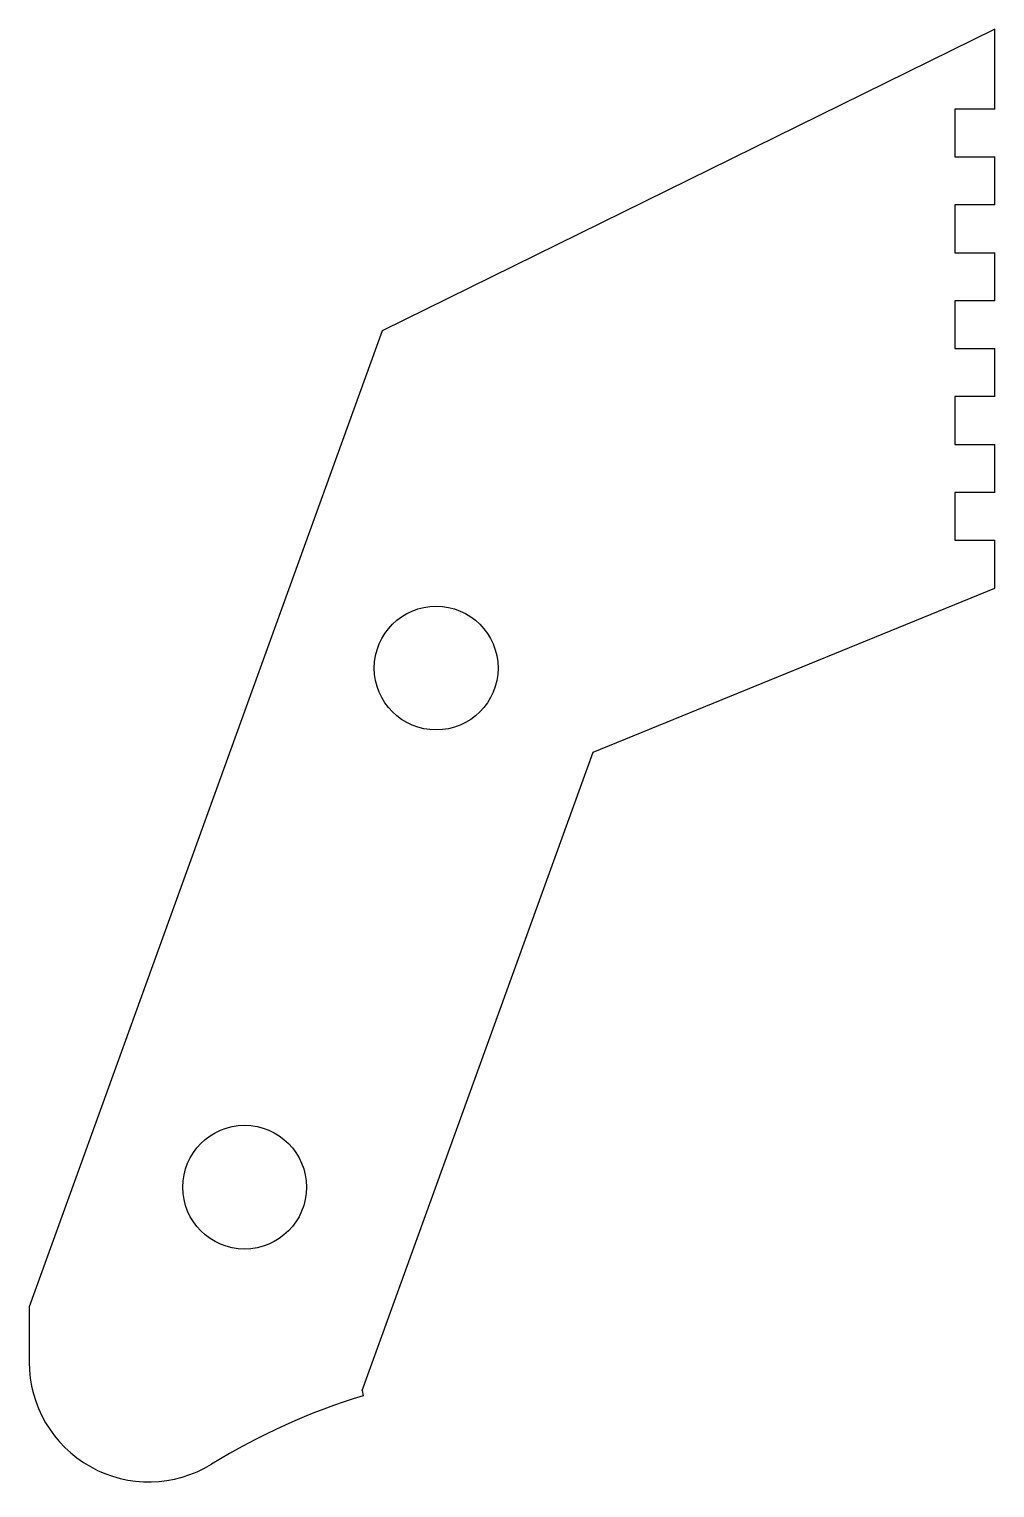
# Model space of a CAD drawing. Extents: x -13.2 to 11, y 13.5 to 50.
import ezdxf

# ---------------------------------------------------------------- set-up
doc = ezdxf.new("R2010")
doc.units = 0
doc.layers.get('0').update_dxf_attribs({"linetype": 'continuous'})

# ---------------------------------------------------------------- blocks, each defined once
blk = doc.blocks.new('FILLET')
at = {"color": 0}
for p, q in [((11, 50), (-4.354, 42.449)), ((11, 48), (11, 50)), ((11, 48), (10, 48)), ((10, 48), (10, 46.8)), ((10, 46.8), (11, 46.8)), ((11, 45.6), (11, 46.8)), ((11, 45.6), (10, 45.6)), ((10, 45.6), (10, 44.4)), ((10, 44.4), (11, 44.4)), ((11, 43.2), (11, 44.4)), ((11, 43.2), (10, 43.2)), ((10, 43.2), (10, 42)), ((-4.354, 42.449), (-13.2, 18)), ((10, 42), (11, 42)), ((11, 40.8), (11, 42)), ((10, 40.8), (10, 39.6)), ((11, 40.8), (10, 40.8)), ((10, 39.6), (11, 39.6)), ((11, 38.4), (11, 39.6)), ((10, 38.4), (10, 37.2)), ((11, 38.4), (10, 38.4)), ((10, 37.2), (11, 37.2)), ((11, 36), (11, 37.2)), ((0.931, 31.893), (11, 36)), ((-4.853, 15.907), (0.931, 31.893)), ((-13.2, 18), (-13.2, 16.62)), ((-4.853, 15.907), (-4.83, 15.777))]:
    blk.add_line(p, q, dxfattribs=at)
for centre in [(-3, 34), (-7.8, 21)]:
    blk.add_circle(centre, 1.55, dxfattribs=at)
for centre, radius, start, end in [((-10.2, 16.62), 3, -180, -58.4611), ((0, 0), 16.5, 107.021, 121.5389)]:
    blk.add_arc(centre, radius, start, end, dxfattribs=at)

msp = doc.modelspace()

# ---------------------------------------------------------------- block references
at = {"color": 0}
msp.add_blockref('FILLET', (0, 0), dxfattribs=at)

doc.saveas('drawing.dxf')
